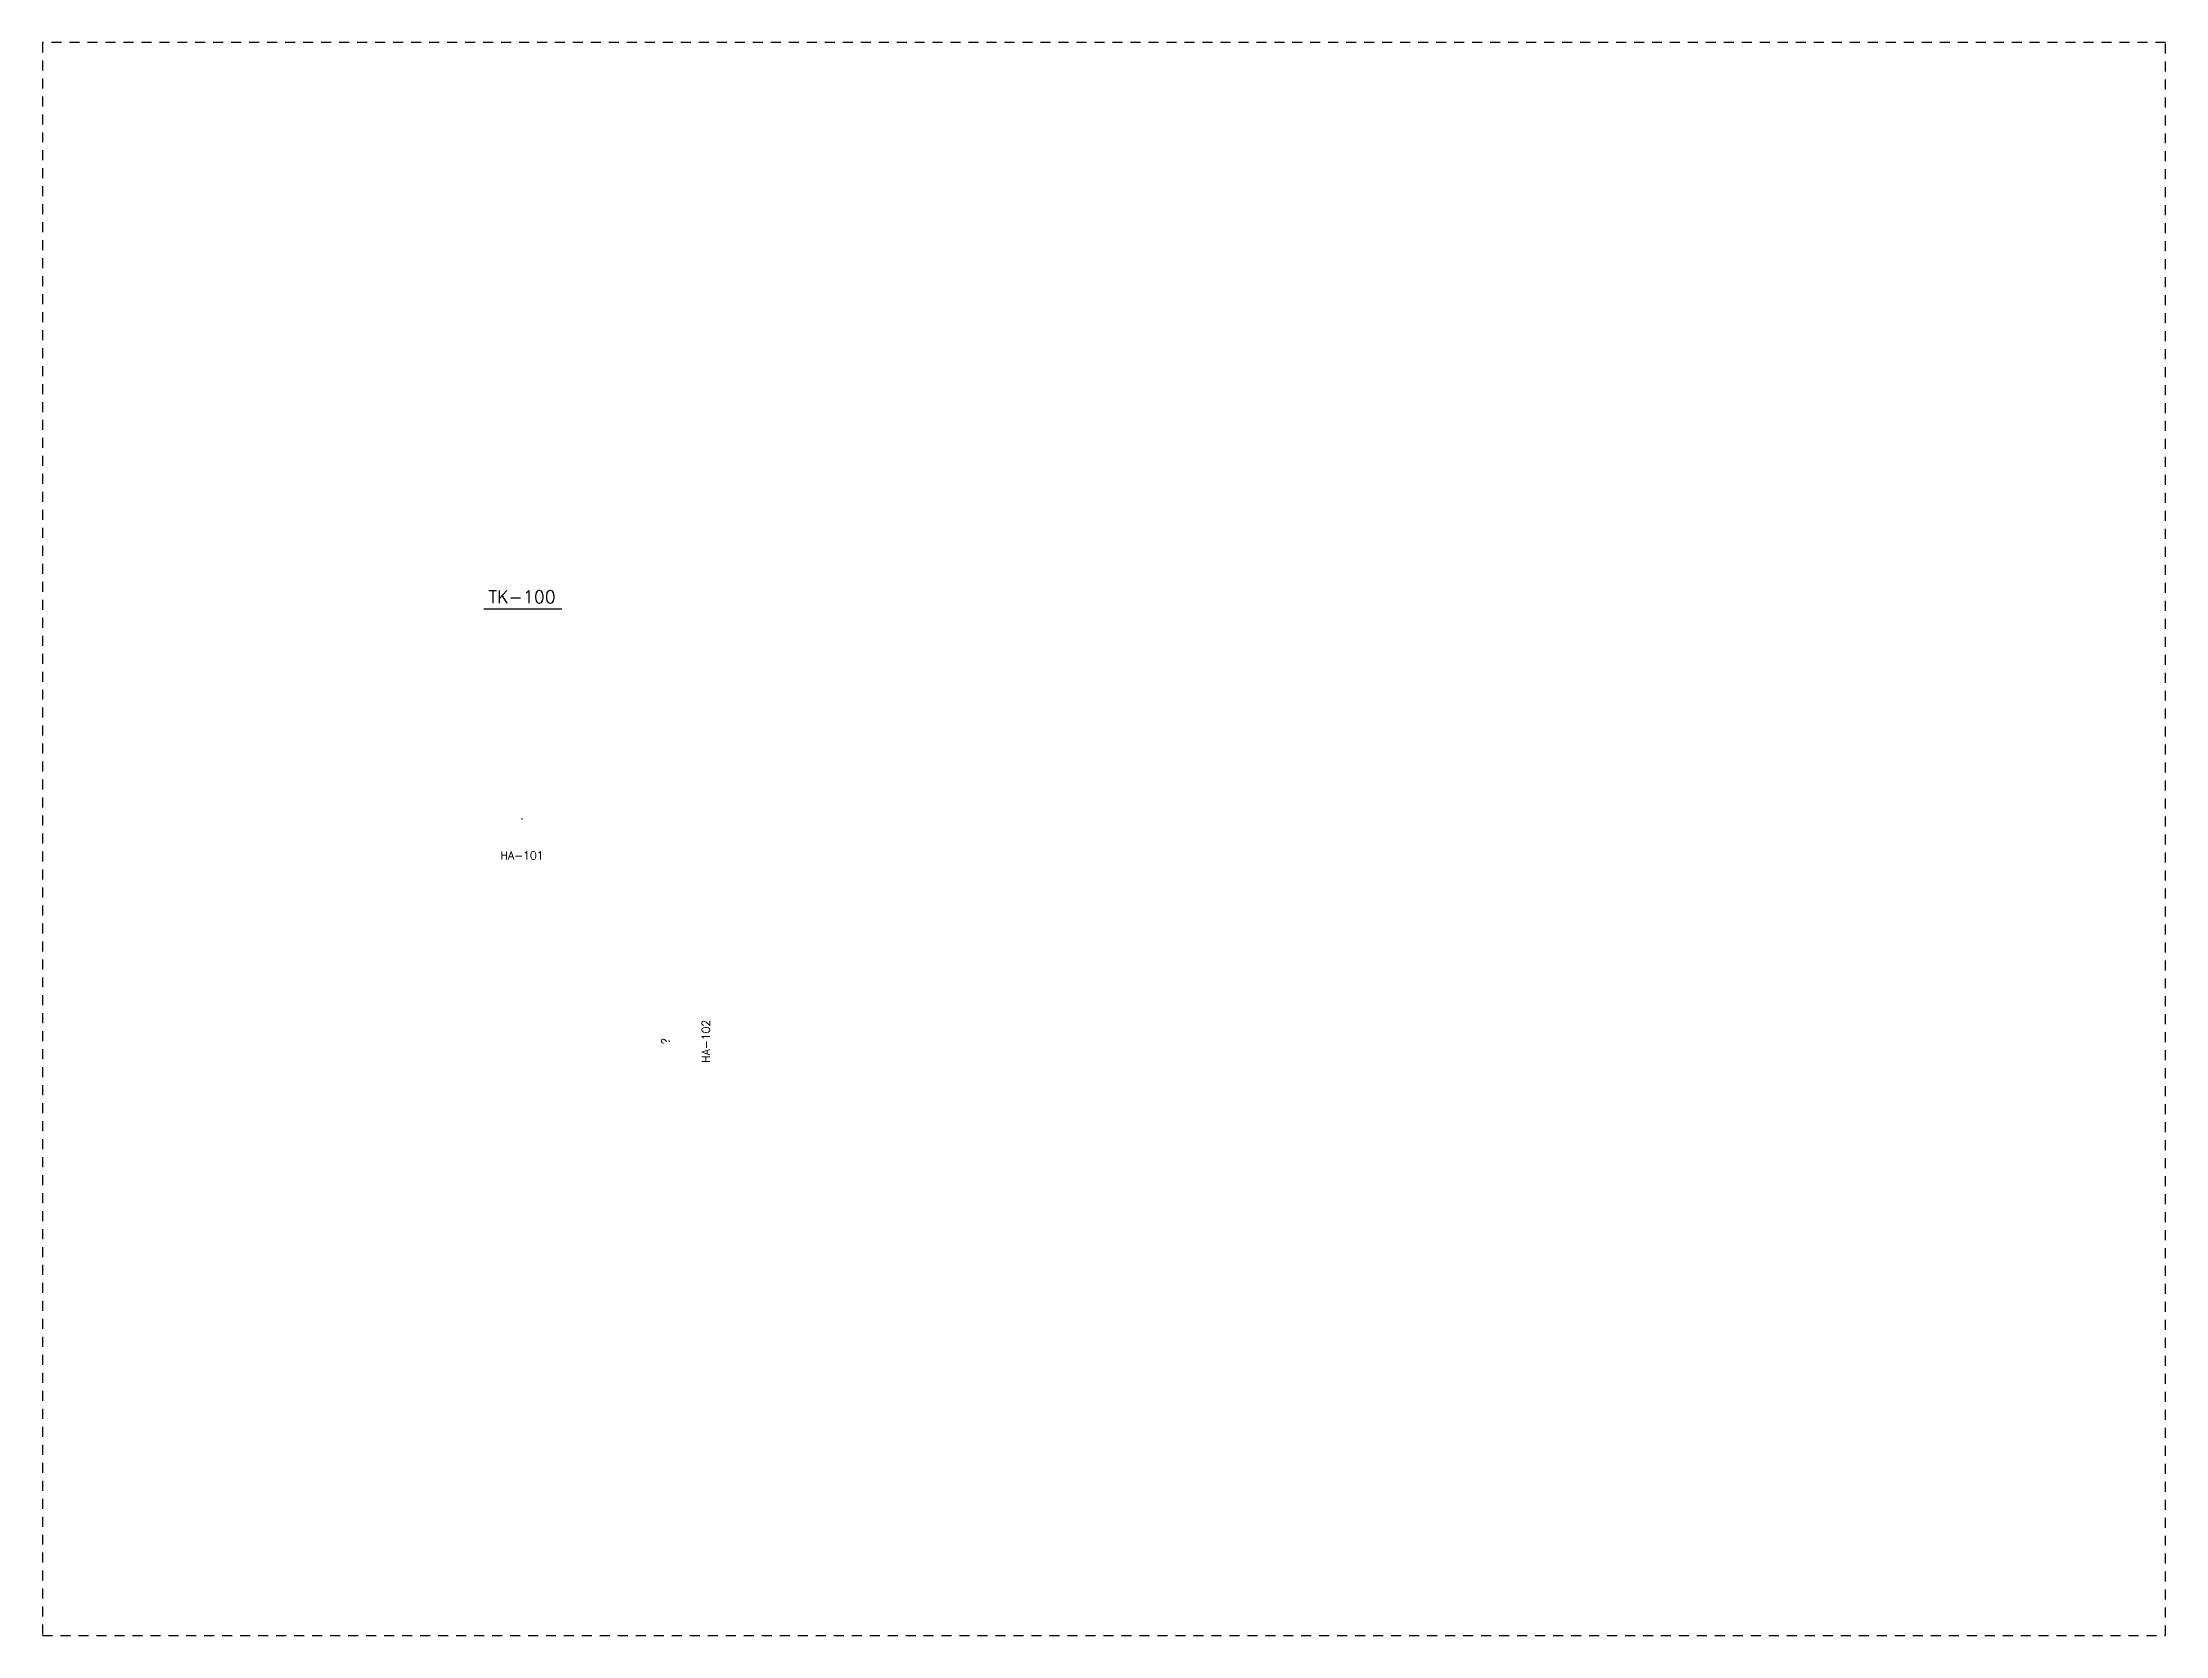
# Model space of a CAD drawing. Header units: inches. Extents: x 0 to 26.6, y 0 to 19.9.
import ezdxf
from ezdxf.enums import TextEntityAlignment as Align

# ---------------------------------------------------------------- set-up
doc = ezdxf.new("R2010")
doc.units = ezdxf.units.IN
doc.header["$MEASUREMENT"] = 0
doc.linetypes.add('HIDDEN2', pattern=[0.1875, 0.125, -0.0625])
doc.layers.add('no plot', color=41, linetype='HIDDEN2', plot=False)
doc.layers.add('Text', color=7, linetype='Continuous')
doc.styles.get("Standard").update_dxf_attribs({"font": 'romans.shx', "height": 0.1})

# ---------------------------------------------------------------- blocks, each defined once
blk = doc.blocks.new('*U13')
at = {"color": 0, "linetype": 'ByBlock', "lineweight": -3}
blk.add_line((-0.479, -0.152), (0.496, -0.152), dxfattribs=at)
at = {"color": 0, "linetype": 'ByBlock', "lineweight": -2}
blk.add_attdef('#(Equipment.Tag)', text='', height=0.16, dxfattribs=at).set_placement((0, 0), align=Align.MIDDLE)
blk = doc.blocks.new('Valve Label_block')
at = {"color": 0, "linetype": 'ByBlock', "lineweight": -2}
blk.add_attdef('#(TargetObject.Size)', text='', height=0.1, dxfattribs=at).set_placement((0, 0.1875), align=Align.BOTTOM_CENTER)
blk.add_attdef('#(TargetObject.Tag)', text='', height=0.1, dxfattribs=at).set_placement((0, -0.1875), align=Align.TOP_CENTER)

msp = doc.modelspace()

# ---------------------------------------------------------------- linework, layer by layer
at = {"layer": 'no plot'}
msp.add_lwpolyline([(0, 0), (26.5625, 0), (26.5625, 19.9375), (0, 19.9375)], close=True, dxfattribs=at)

# ---------------------------------------------------------------- block references
at = {"layer": 'Text'}
for name, p, values in [('*U13', (6, 13), {'#(Equipment.Tag)': 'TK-100'}), ('Valve Label_block', (6, 10), {'#(TargetObject.Size)': '.', '#(TargetObject.Tag)': 'HA-101'})]:
    msp.add_blockref(name, p, dxfattribs=at).add_auto_attribs(values)
at = {"layer": 'Text', "rotation": 90}
msp.add_blockref('Valve Label_block', (8.0625, 7.4375), dxfattribs=at).add_auto_attribs({'#(TargetObject.Size)': '?', '#(TargetObject.Tag)': 'HA-102'})

doc.saveas('drawing.dxf')
